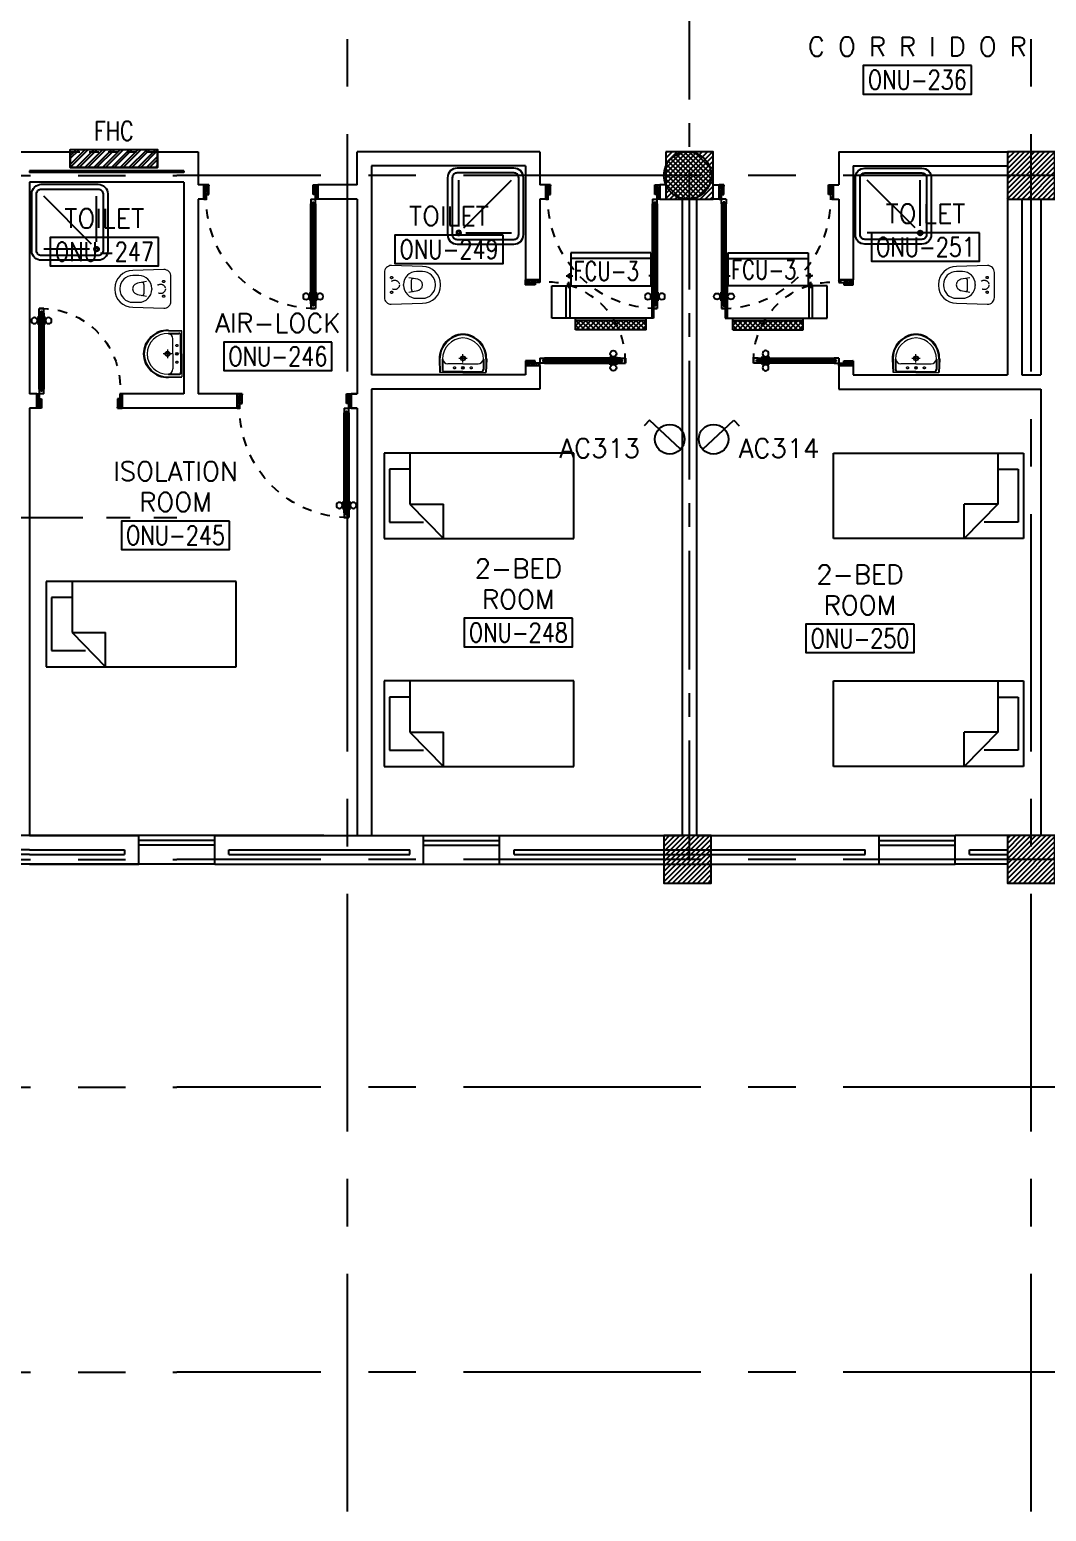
# Model space of a CAD drawing. Extents: x 88808.2 to 88899.2, y 39921.6 to 40001.1.
# Drawn here: x 88875.42 to 88886.13, y 39921.62 to 39937.22 of the extents above; entities that cross this region are included whole.
import ezdxf
from ezdxf.enums import TextEntityAlignment as Align

# ---------------------------------------------------------------- set-up
doc = ezdxf.new("R2010")
doc.units = 0
doc.header["$MEASUREMENT"] = 0
for name, pattern in [('CENTER', [2, 1.25, -0.25, 0.25, -0.25]), ('CENTERX2', [4, 2.5, -0.5, 0.5, -0.5]), ('DASHED', [0.75, 0.5, -0.25]), ('HIDDEN', [0.375, 0.25, -0.125]), ('HIDDEN2', [0.1875, 0.125, -0.0625])]:
    doc.linetypes.add(name, pattern=pattern)
doc.layers.get('0').update_dxf_attribs({"color": 11, "linetype": 'CONTINUOUS'})
for name, color, linetype in [('AXES', 11, 'CENTERX2'), ('AXES1', 11, 'CENTER'), ('COL', 11, 'CONTINUOUS'), ('DOOR', 11, 'CONTINUOUS'), ('E-SOCKETS', 4, 'CONTINUOUS'), ('FCU', 3, 'CONTINUOUS'), ('FHC', 11, 'CONTINUOUS'), ('FIX', 11, 'CONTINUOUS'), ('FUR', 11, 'CONTINUOUS'), ('HAT', 11, 'CONTINUOUS'), ('INSUL', 11, 'CONTINUOUS'), ('M-TEXT', 2, 'CONTINUOUS'), ('RM-BOX', 11, 'CONTINUOUS'), ('RM-NAME', 11, 'CONTINUOUS'), ('RM-NO', 11, 'CONTINUOUS'), ('WALL', 11, 'CONTINUOUS'), ('WIN', 11, 'CONTINUOUS')]:
    doc.layers.add(name, color=color, linetype=linetype)
doc.styles.add('ROMANS', font='ROMANS.shx', dxfattribs={"width": 0.6})

# ---------------------------------------------------------------- blocks, each defined once
blk = doc.blocks.new('*X107')
at = {"color": 0}
for p, q in [((84179, 10675), (84665, 11161)), ((84179, 10729), (84612, 11161)), ((84179, 10782), (84559, 11161)), ((84179, 10835), (84506, 11161)), ((84179, 10888), (84453, 11161)), ((84179, 10941), (84400, 11161)), ((84179, 10994), (84347, 11161)), ((84179, 11047), (84294, 11161)), ((84179, 11100), (84240, 11161)), ((84179, 11153), (84187, 11161)), ((84218, 10661), (84679, 11122)), ((84271, 10661), (84679, 11069)), ((84324, 10661), (84679, 11016)), ((84377, 10661), (84679, 10963)), ((84430, 10661), (84679, 10910)), ((84483, 10661), (84679, 10857)), ((84536, 10661), (84679, 10804)), ((84589, 10661), (84679, 10751)), ((84642, 10661), (84679, 10698))]:
    blk.add_line(p, q, dxfattribs=at)
blk = doc.blocks.new('COL50')
at = {"layer": 'COL'}
blk.add_lwpolyline([(-250, 250), (-250, -250), (250, -250), (250, 250)], close=True, dxfattribs=at)
blk = doc.blocks.new('DOOR90')
at = {"layer": 'DOOR', "linetype": 'ByBlock'}
for p, q in [((0, 0), (-150, 0)), ((-200, -25), (-1000, -25)), ((-200, -42), (-1000, -42)), ((-200, -58), (-1000, -58)), ((-1000, -75), (-200, -75))]:
    blk.add_line(p, q, dxfattribs=at)
at = {"layer": 'DOOR', "color": 0, "linetype": 'ByBlock'}
for p, q in [((-150, 0), (-150, -25)), ((-150, 0), (0, 0)), ((0, -50), (0, 0)), ((-1050, -25), (-1050, -75)), ((-1050, -75), (-1050, -25)), ((-1000, -25), (-1050, -25)), ((-1000, -75), (-1050, -75)), ((-1020, -42), (-1020, -58)), ((-1000, -42), (-1020, -42)), ((-1000, -58), (-1020, -58)), ((-1000, -25), (-1000, -42)), ((-1000, -58), (-1000, -75)), ((-968, -25), (-968, -18)), ((-878, -18), (-968, -18)), ((-968, -75), (-968, -82)), ((-878, -82), (-968, -82)), ((-955, -18), (-955, -9)), ((-955, -9), (-890, -9)), ((-955, -18), (-890, -18)), ((-955, -82), (-955, -91)), ((-955, -82), (-890, -82)), ((-955, -91), (-890, -91)), ((-890, -18), (-890, -9)), ((-890, -82), (-890, -91)), ((-878, -25), (-878, -18)), ((-878, -75), (-878, -82)), ((-200, -42), (-200, -25)), ((-200, -25), (-150, -25)), ((-180, -42), (-200, -42)), ((-200, -75), (-200, -58)), ((-200, -58), (-180, -58)), ((-150, -75), (-200, -75)), ((-180, -58), (-180, -42)), ((-150, -75), (-150, -25)), ((-150, -25), (-100, -25)), ((-100, -25), (-100, -50)), ((-100, -50), (0, -50)), ((-150, -900), (-150, -875)), ((-150, -875), (-100, -875)), ((0, -900), (-150, -900)), ((-150, -900), (0, -900)), ((-100, -850), (0, -850)), ((-100, -875), (-100, -850)), ((0, -850), (0, -900))]:
    blk.add_line(p, q, dxfattribs=at)
at = {"layer": 'DOOR', "color": 9, "linetype": 'ByBlock'}
for p, q in [((0, -50), (-114, 0)), ((0, -50), (-40, 0)), ((0, -50), (-100, -37)), ((0, -850), (-114, -900)), ((0, -850), (-100, -863)), ((0, -850), (-40, -900))]:
    blk.add_line(p, q, dxfattribs=at)
at = {"layer": 'DOOR', "color": 0, "linetype": 'ByBlock'}
for centre in [(-923, 24), (-923, -124)]:
    blk.add_circle(centre, 32.4, dxfattribs=at)
at = {"layer": 'DOOR', "color": 9, "linetype": 'ByBlock'}
for centre, radius, start, end in [((0, -50), 74.4, 137.7764, 180), ((0, -50), 54.4, 113.2074, 180), ((0, -50), 154, 161.1053, 166.2858), ((0, -50), 134, 158.1598, 169.28), ((0, -50), 114, 154.0838, 167.3774), ((0, -50), 94.4, 148.0182, 180), ((0, -50), 34.4, 90, 180), ((0, -50), 14.4, 90, 180), ((0, -850), 154, 193.7142, 198.8947), ((0, -850), 134, 190.72, 201.8402), ((0, -850), 94.4, 180, 211.9818), ((0, -850), 74.4, 180, 222.2236), ((0, -850), 54.4, 180, 246.7926), ((0, -850), 34.4, 180, 270), ((0, -850), 14.4, 180, 270)]:
    blk.add_arc(centre, radius, start, end, dxfattribs=at)
at = {"layer": 'DOOR', "linetype": 'HIDDEN', "ltscale": 0.5}
blk.add_arc((-222, -50), 828, 178.2701, 275.003, dxfattribs=at)
blk = doc.blocks.new('LAV1')
at = {"layer": 'FIX', "linetype": 'ByBlock', "ltscale": 0.3}
for p, q in [((-280, 210), (-275, 50)), ((-245, 210), (-245, 85)), ((245, 210), (245, 85)), ((280, 210), (275, 50)), ((0, 60), (-220, 60)), ((0, 60), (220, 60))]:
    blk.add_line(p, q, dxfattribs=at)
at = {"layer": 'FIX', "linetype": 'Continuous', "lineweight": 20}
for p, q in [((-275, 210), (-275, 50)), ((275, 210), (275, 50)), ((0, 50), (-275, 50)), ((0, 50), (-252, 50)), ((0, 155), (-181, 155)), ((0, 155), (181, 155)), ((0, 50), (275, 50)), ((0, 50), (252, 50))]:
    blk.add_line(p, q, dxfattribs=at)
at = {"layer": 'FIX', "linetype": 'DASHED', "lineweight": 20, "ltscale": 0.05}
for p, q in [((50, 220), (-50, 220)), ((0, 170), (0, 270)), ((0, 170), (0, 270))]:
    blk.add_line(p, q, dxfattribs=at)
at = {"layer": 'FIX', "lineweight": 20}
for p, q in [((16, 107), (-15, 107)), ((0, 92), (0, 123))]:
    blk.add_line(p, q, dxfattribs=at)
for centre, radius in [((0, 220), 29.5), ((0, 220), 22.5), ((0, 107), 15.5)]:
    blk.add_circle(centre, radius, dxfattribs=at)
at = {"layer": 'FIX', "linetype": 'HIDDEN', "lineweight": 20, "ltscale": 0.05}
for centre in [(-100, 107), (100, 107)]:
    blk.add_circle(centre, 12.4, dxfattribs=at)
at = {"layer": 'FIX', "linetype": 'ByBlock', "ltscale": 0.3}
for centre, radius, start, end in [((7, 220), 287, 91.3776, 182.0064), ((-7, 220), 287, 357.9936, 88.6224), ((-220, 85), 24.9, 179.7021, 269.9486), ((220, 85), 24.9, 270.0514, 0.2979)]:
    blk.add_arc(centre, radius, start, end, dxfattribs=at)
at = {"layer": 'FIX', "linetype": 'Continuous', "lineweight": 20}
for centre, radius, start, end in [((8, 217), 283, 91.6988, 181.351), ((8, 212), 253, 91.7328, 180.4884), ((-8, 217), 283, 358.649, 88.3012), ((-8, 212), 253, 359.5116, 88.2672), ((-179, 222), 66.9, 190.2006, 268.0786), ((179, 222), 66.9, 271.9214, 349.7994)]:
    blk.add_arc(centre, radius, start, end, dxfattribs=at)
blk = doc.blocks.new('WC1')
at = {"layer": 'FIX', "lineweight": 20}
for p, q in [((-210, 204), (-538, 194)), ((-727, 5), (-727, -5)), ((-674, 5), (-674, -5)), ((-534, 24), (-540, 0)), ((-540, 0), (-534, -24)), ((-475, 141), (-538, 141)), ((-395, 76), (-490, 60)), ((-339, 5), (-339, -5)), ((-538, -141), (-475, -141)), ((-490, -60), (-395, -76)), ((-538, -194), (-210, -204))]:
    blk.add_line(p, q, dxfattribs=at)
at = {"layer": 'FIX', "linetype": 'Continuous', "lineweight": 20}
blk.add_line((-420, -47), (-420, 45), dxfattribs=at)
at = {"layer": 'FIX', "lineweight": 20}
blk.add_lwpolyline([(-213, -204), (-210, -204, 0.414214), (-137, -131), (-137, 0), (-137, 131, 0.414214), (-210, 204)], format="xyb", dxfattribs=at)
at = {"layer": 'FIX', "linetype": 'HIDDEN2', "lineweight": 20, "ltscale": 0.3}
blk.add_circle((-245, 0), 49.8, dxfattribs=at)
at = {"layer": 'FIX', "linetype": 'HIDDEN', "lineweight": 20, "ltscale": 0.05}
for centre in [(-213, 78), (-213, -77)]:
    blk.add_circle(centre, 11.6, dxfattribs=at)
at = {"layer": 'FIX', "lineweight": 20}
for centre, radius, start, end in [((-538, 5), 189, 90, 180), ((-538, 5), 136, 90, 180), ((-473, -7), 68.2, 128.9242, 152.8468), ((-464, -18), 82, 108.496, 128.9242), ((-475, 5), 136, 360, 90), ((-538, -5), 189, 180, 270), ((-538, -5), 136, 180, 270), ((-473, 7), 68.2, 207.1532, 231.0758), ((-464, 18), 82, 231.0758, 251.504), ((-475, -5), 136, 270, 0)]:
    blk.add_arc(centre, radius, start, end, dxfattribs=at)
at = {"layer": 'FIX', "linetype": 'Continuous', "lineweight": 20}
for centre, start, end in [((-443, 46), 357.6662, 91.6121), ((-442, -46), 268.3879, 2.3338)]:
    blk.add_arc(centre, 22.3, start, end, dxfattribs=at)
blk = doc.blocks.new('SHR1')
at = {"layer": 'FIX'}
for p, q in [((-196, 196), (-700, 700)), ((-143, 218), (-143, 700)), ((-218, 143), (-700, 143))]:
    blk.add_line(p, q, dxfattribs=at)
for points in [[(-825, 125), (-825, 725, -0.414214), (-725, 825), (-125, 825, -0.414214), (-25, 725), (-25, 125, -0.414214), (-125, 25), (-725, 25, -0.414214)], [(-775, 125), (-775, 725, -0.414214), (-725, 775), (-125, 775, -0.414214), (-75, 725), (-75, 125, -0.414214), (-125, 75), (-725, 75, -0.414214)]]:
    blk.add_lwpolyline(points, format="xyb", close=True, dxfattribs=at)
for radius in [25, 15]:
    blk.add_circle((-143, 143), radius, dxfattribs=at)
blk = doc.blocks.new('DOOR100')
at = {"layer": 'DOOR', "color": 0, "linetype": 'ByBlock'}
for p, q in [((-76, 1251), (-76, 1301)), ((-76, 1301), (-26, 1301)), ((-26, 1301), (-76, 1301)), ((-59, 1251), (-76, 1251)), ((-59, 1251), (-59, 1271)), ((-43, 1271), (-59, 1271)), ((-43, 1251), (-43, 1271)), ((-26, 1251), (-43, 1251)), ((-26, 1251), (-26, 1301)), ((-92, 1206), (-92, 1141)), ((-83, 1206), (-92, 1206)), ((-83, 1141), (-92, 1141)), ((-83, 1129), (-83, 1219)), ((-76, 1219), (-83, 1219)), ((-83, 1206), (-83, 1141)), ((-76, 1129), (-83, 1129)), ((-26, 1219), (-19, 1219)), ((-26, 1129), (-19, 1129)), ((-19, 1129), (-19, 1219)), ((-19, 1206), (-19, 1141)), ((-19, 1206), (-10, 1206)), ((-19, 1141), (-10, 1141)), ((-10, 1206), (-10, 1141)), ((-76, 200), (-59, 200)), ((-76, 150), (-76, 200)), ((-59, 200), (-59, 180)), ((-59, 180), (-43, 180)), ((-43, 200), (-26, 200)), ((-43, 180), (-43, 200)), ((-26, 200), (-26, 150)), ((-1201, 0), (-1201, 150)), ((-1201, 150), (-1176, 150)), ((-1201, 150), (-1201, 0)), ((-1151, 0), (-1201, 0)), ((-1176, 150), (-1176, 100)), ((-1176, 100), (-1151, 100)), ((-1151, 100), (-1151, 0)), ((-76, 150), (-26, 150)), ((-51, 100), (-51, 0)), ((-26, 100), (-51, 100)), ((-51, 0), (-1, 0)), ((-1, 150), (-26, 150)), ((-26, 150), (-26, 100)), ((-1, 150), (-1, 0))]:
    blk.add_line(p, q, dxfattribs=at)
at = {"layer": 'DOOR', "linetype": 'ByBlock'}
for p, q in [((-76, 1251), (-76, 200)), ((-59, 200), (-59, 1251)), ((-43, 200), (-43, 1251)), ((-26, 200), (-26, 1251))]:
    blk.add_line(p, q, dxfattribs=at)
at = {"layer": 'DOOR', "color": 9, "linetype": 'ByBlock'}
for p, q in [((-1151, 0), (-1201, 114)), ((-1151, 0), (-1201, 40)), ((-1151, 0), (-1164, 100)), ((-51, 0), (-1, 114)), ((-51, 0), (-38, 100)), ((-51, 0), (-1, 40))]:
    blk.add_line(p, q, dxfattribs=at)
at = {"layer": 'DOOR', "color": 0, "linetype": 'ByBlock'}
for centre in [(-125, 1174), (22, 1174)]:
    blk.add_circle(centre, 32.4, dxfattribs=at)
at = {"layer": 'DOOR', "linetype": 'HIDDEN', "ltscale": 0.5}
blk.add_arc((-27, 152), 1149, 89.961, 180.0931, dxfattribs=at)
at = {"layer": 'DOOR', "color": 9, "linetype": 'ByBlock'}
for centre, radius, start, end in [((-1151, 0), 154, 103.7142, 108.8947), ((-1151, 0), 134, 100.72, 111.8402), ((-1151, 0), 94.4, 90, 121.9818), ((-1151, 0), 74.4, 90, 132.2236), ((-1151, 0), 54.4, 90, 156.7926), ((-1151, 0), 34.4, 90, 180), ((-1151, 0), 14.4, 90, 180), ((-51, 0), 94.4, 58.0182, 90), ((-51, 0), 74.4, 47.7764, 90), ((-51, 0), 54.4, 23.2074, 90), ((-51, 0), 34.4, 0, 90), ((-51, 0), 14.4, 0, 90), ((-51, 0), 134, 68.1598, 79.28), ((-51, 0), 114, 64.0838, 77.3774), ((-51, 0), 154, 71.1053, 76.2858)]:
    blk.add_arc(centre, radius, start, end, dxfattribs=at)
blk = doc.blocks.new('*X51')
at = {"color": 0}
for p, q in [((73379, 125458), (73871, 125950)), ((73379, 125511), (73818, 125950)), ((73379, 125564), (73765, 125950)), ((73379, 125617), (73712, 125950)), ((73379, 125670), (73659, 125950)), ((73379, 125723), (73606, 125950)), ((73379, 125776), (73553, 125950)), ((73379, 125829), (73500, 125950)), ((73379, 125882), (73447, 125950)), ((73379, 125935), (73394, 125950)), ((73424, 125450), (73879, 125905)), ((73477, 125450), (73879, 125852)), ((73530, 125450), (73879, 125799)), ((73583, 125450), (73879, 125746)), ((73636, 125450), (73879, 125692)), ((73690, 125450), (73879, 125639)), ((73743, 125450), (73879, 125586)), ((73796, 125450), (73879, 125533)), ((73849, 125450), (73879, 125480))]:
    blk.add_line(p, q, dxfattribs=at)
blk = doc.blocks.new('RM1')
at = {"layer": 'RM-BOX'}
blk.add_lwpolyline([(570, -200), (-570, -200), (-570, -500), (570, -500)], close=True, dxfattribs=at)
at = {"layer": 'RM-NAME', "style": 'ROMANS'}
for tag, p in [('ROOMNAME1', (0, 324)), ('ROOMNAME2', (0, 0))]:
    blk.add_attdef(tag, text='', height=200, dxfattribs=at).set_placement(p, align=Align.MIDDLE)
at = {"layer": 'RM-NO', "style": 'ROMANS', "width": 0.8}
blk.add_attdef('ROOMNO', text='', height=200, dxfattribs=at).set_placement((0, -350), align=Align.MIDDLE)
blk = doc.blocks.new('AH20A')
at = {"layer": 'FUR'}
for p, q in [((0, 0.5), (0, -0.5)), ((1, 0.5), (0, 0.5)), ((0.1358, 0.5), (0.1358, -0.0987)), ((1, -0.5), (1, 0.5)), ((0.1358, 0.3112), (0.0277, 0.3112)), ((0.0277, 0.3112), (0.0277, -0.3087)), ((0.1358, -0.0987), (0.3125, -0.5)), ((0.1358, -0.0987), (0.3125, -0.0987)), ((0.3125, -0.5), (0.3125, -0.0987)), ((0.0277, -0.3087), (0.2076, -0.3087)), ((0, -0.5), (1, -0.5))]:
    blk.add_line(p, q, dxfattribs=at)
blk = doc.blocks.new('*X26')
at = {"color": 0}
for p, q in [((203886, 125450), (204386, 125950)), ((203889, 125506), (204333, 125950)), ((203889, 125559), (204279, 125950)), ((203889, 125612), (204226, 125950)), ((203889, 125665), (204173, 125950)), ((203889, 125718), (204120, 125950)), ((203889, 125771), (204067, 125950)), ((203889, 125824), (204014, 125950)), ((203889, 125877), (203961, 125950)), ((203889, 125930), (203908, 125950)), ((203939, 125450), (204389, 125900)), ((203992, 125450), (204389, 125847)), ((204045, 125450), (204389, 125794)), ((204098, 125450), (204389, 125741)), ((204151, 125450), (204389, 125688)), ((204204, 125450), (204389, 125635)), ((204257, 125450), (204389, 125582)), ((204310, 125450), (204389, 125528)), ((204363, 125450), (204389, 125475))]:
    blk.add_line(p, q, dxfattribs=at)
blk = doc.blocks.new('*X27')
at = {"color": 0}
for p, q in [((203889, 118293), (204345, 118750)), ((203889, 118346), (204292, 118750)), ((203889, 118399), (204239, 118750)), ((203889, 118452), (204186, 118750)), ((203889, 118505), (204133, 118750)), ((203889, 118558), (204080, 118750)), ((203889, 118611), (204027, 118750)), ((203889, 118665), (203974, 118750)), ((203889, 118718), (203921, 118750)), ((203898, 118250), (204389, 118740)), ((203951, 118250), (204389, 118687)), ((204004, 118250), (204389, 118634)), ((204057, 118250), (204389, 118581)), ((204110, 118250), (204389, 118528)), ((204163, 118250), (204389, 118475)), ((204216, 118250), (204389, 118422)), ((204269, 118250), (204389, 118369)), ((204322, 118250), (204389, 118316)), ((204375, 118250), (204389, 118263))]:
    blk.add_line(p, q, dxfattribs=at)
blk = doc.blocks.new('*X195')
at = {"color": 0}
for p, q in [((16890, -2467), (16943, -2414)), ((16890, -2520), (16990, -2420)), ((16990, -2565), (16890, -2465)), ((16890, -2573), (16990, -2473)), ((16990, -2512), (16892, -2414)), ((16990, -2459), (16945, -2414)), ((16990, -2619), (16890, -2519)), ((16890, -2626), (16990, -2526)), ((16990, -2672), (16890, -2572)), ((16890, -2679), (16990, -2579)), ((16990, -2725), (16890, -2625)), ((16890, -2732), (16990, -2632)), ((16990, -2778), (16890, -2678)), ((16890, -2785), (16990, -2685)), ((16990, -2831), (16890, -2731)), ((16890, -2838), (16990, -2738)), ((16990, -2884), (16890, -2784)), ((16890, -2891), (16990, -2791)), ((16990, -2937), (16890, -2837)), ((16890, -2944), (16990, -2844)), ((16990, -2990), (16890, -2890)), ((16890, -2997), (16990, -2897)), ((16990, -3043), (16890, -2943)), ((16890, -3050), (16990, -2950)), ((16990, -3096), (16890, -2996)), ((16890, -3103), (16990, -3003)), ((16990, -3149), (16890, -3049)), ((16944, -3155), (16890, -3102)), ((16892, -3155), (16990, -3056)), ((16945, -3155), (16990, -3109))]:
    blk.add_line(p, q, dxfattribs=at)
blk = doc.blocks.new('*X196')
at = {"color": 0}
for p, q in [((16890, -2467), (16943, -2414)), ((16890, -2520), (16990, -2420)), ((16990, -2565), (16890, -2465)), ((16890, -2573), (16990, -2473)), ((16990, -2512), (16892, -2414)), ((16990, -2459), (16945, -2414)), ((16990, -2619), (16890, -2519)), ((16890, -2626), (16990, -2526)), ((16990, -2672), (16890, -2572)), ((16890, -2679), (16990, -2579)), ((16990, -2725), (16890, -2625)), ((16890, -2732), (16990, -2632)), ((16990, -2778), (16890, -2678)), ((16890, -2785), (16990, -2685)), ((16990, -2831), (16890, -2731)), ((16890, -2838), (16990, -2738)), ((16990, -2884), (16890, -2784)), ((16890, -2891), (16990, -2791)), ((16990, -2937), (16890, -2837)), ((16890, -2944), (16990, -2844)), ((16990, -2990), (16890, -2890)), ((16890, -2997), (16990, -2897)), ((16990, -3043), (16890, -2943)), ((16890, -3050), (16990, -2950)), ((16990, -3096), (16890, -2996)), ((16890, -3103), (16990, -3003)), ((16990, -3149), (16890, -3049)), ((16944, -3155), (16890, -3102)), ((16892, -3155), (16990, -3056)), ((16945, -3155), (16990, -3109))]:
    blk.add_line(p, q, dxfattribs=at)

msp = doc.modelspace()

# ---------------------------------------------------------------- hatches: boundary and pattern name
at = {"layer": 'FHC', "linetype": 'ByBlock', "ltscale": 0.3}
h = msp.add_hatch(dxfattribs=at)
h.set_pattern_fill('ANSI32', color=11, scale=0.175, style=0)
h.set_pattern_definition([(45, (88643.651576, 39904.71356), (-0.046403883, 0.046403883), []), (45, (88643.68251, 39904.71356), (-0.046403883, 0.046403883), [])])
h.paths.add_polyline_path([(88876.7678, 39935.7646), (88876.7678, 39935.9546), (88875.8478, 39935.9546), (88875.8478, 39935.7646)])
h.paths.add_polyline_path([(88875.6351, 39935.3434), (88875.6351, 39935.7643), (88875.8976, 39935.7643), (88875.8976, 39935.3434)], flags=9)
at = {"layer": 'HAT'}
h = msp.add_hatch(dxfattribs=at)
h.set_pattern_fill('ANSI31', color=256, scale=0.3, style=0)
h.set_pattern_definition([(135, (88943.59166, 39892.04512), (0.026516504, 0.026516504), [])])
h.paths.add_polyline_path([(88882.6014, 39935.6796), (88882.3514, 39935.6796), (88882.3514, 39935.9296, -0.4142136)])
h.paths.add_polyline_path([(88882.3514, 39935.9296), (88882.3514, 39935.6796), (88882.1014, 39935.6796, -0.4142136)])
h.paths.add_polyline_path([(88882.1014, 39935.6796), (88882.3514, 39935.6796), (88882.3514, 39935.4296, -0.4142136)])
h.paths.add_polyline_path([(88882.3514, 39935.6796), (88882.6014, 39935.6796, -0.4142136), (88882.3514, 39935.4296)])

# ---------------------------------------------------------------- linework, layer by layer
at = {"layer": 'AXES'}
for p, q in [((88878.7703, 39921.6153), (88878.7703, 40000.4279)), ((88885.9703, 39921.6153), (88885.9703, 40000.4279)), ((88808.9303, 39935.6796), (88876.9703, 39935.6796)), ((88898.4894, 39935.6796), (88876.9703, 39935.6796)), ((88808.9303, 39928.4796), (88876.9703, 39928.4796)), ((88898.4894, 39928.4796), (88876.9703, 39928.4796)), ((88808.9303, 39926.0796), (88876.9703, 39926.0796)), ((88898.4894, 39926.0796), (88876.9703, 39926.0796)), ((88808.9303, 39923.0796), (88876.9703, 39923.0796)), ((88898.4894, 39923.0796), (88876.9703, 39923.0796))]:
    msp.add_line(p, q, dxfattribs=at)
at = {"layer": 'AXES1'}
for p, q in [((88882.3703, 39928.4796), (88882.3703, 39987.2996)), ((88818.7303, 39932.0796), (88876.9703, 39932.0796))]:
    msp.add_line(p, q, dxfattribs=at)
at = {"layer": 'COL'}
msp.add_lwpolyline([(88885.7203, 39928.7296), (88885.7203, 39928.2296), (88886.2203, 39928.2296), (88886.2203, 39928.7296)], close=True, dxfattribs=at)
at = {"layer": 'E-SOCKETS'}
for p, q in [((88881.9488, 39933.1018), (88881.8944, 39933.0432)), ((88882.2767, 39932.7966), (88881.9488, 39933.1018)), ((88882.5105, 39932.7966), (88882.8383, 39933.1018)), ((88882.8383, 39933.1018), (88882.8928, 39933.0432))]:
    msp.add_line(p, q, dxfattribs=at)
for centre in [(88882.1623, 39932.903), (88882.6248, 39932.903)]:
    msp.add_circle(centre, 0.1562, dxfattribs=at)
at = {"layer": 'FCU', "color": 6}
for p, q in [((88881.9648, 39934.8652), (88881.1203, 39934.8652)), ((88881.1203, 39934.8652), (88881.1203, 39934.5191)), ((88881.9648, 39934.8652), (88881.9648, 39934.5191)), ((88882.7758, 39934.8652), (88883.6202, 39934.8652)), ((88882.7758, 39934.8652), (88882.7758, 39934.5191)), ((88883.6202, 39934.8652), (88883.6202, 39934.5191)), ((88881.0735, 39934.5191), (88881.9934, 39934.5191)), ((88881.0735, 39934.1762), (88881.0735, 39934.5191)), ((88881.9934, 39934.5191), (88881.9934, 39934.1762)), ((88883.6671, 39934.5191), (88882.7472, 39934.5191)), ((88882.7472, 39934.5191), (88882.7472, 39934.1762)), ((88883.6671, 39934.1762), (88883.6671, 39934.5191)), ((88881.9934, 39934.1762), (88881.0735, 39934.1762)), ((88882.7472, 39934.1762), (88883.6671, 39934.1762))]:
    msp.add_line(p, q, dxfattribs=at)
at = {"layer": 'FCU', "color": 3}
for p, q in [((88881.9648, 39934.8049), (88881.1203, 39934.8049)), ((88881.9798, 39934.7236), (88881.9648, 39934.7236)), ((88881.9798, 39934.7236), (88881.9798, 39934.6686)), ((88882.7608, 39934.7236), (88882.7758, 39934.7236)), ((88882.7608, 39934.7236), (88882.7608, 39934.6686)), ((88882.7758, 39934.8049), (88883.6202, 39934.8049)), ((88881.0704, 39934.6231), (88881.1431, 39934.6231)), ((88881.0849, 39934.5441), (88881.1049, 39934.5441)), ((88881.0849, 39934.5441), (88881.0849, 39934.5191)), ((88881.0903, 39934.6331), (88881.1203, 39934.6331)), ((88881.0903, 39934.6331), (88881.0903, 39934.6131)), ((88881.0903, 39934.6131), (88881.1203, 39934.6131)), ((88881.0949, 39934.5602), (88881.0949, 39934.4919)), ((88881.1049, 39934.5441), (88881.1049, 39934.5191)), ((88881.1053, 39934.6529), (88881.1053, 39934.5962)), ((88882.0147, 39934.6231), (88881.942, 39934.6231)), ((88881.9798, 39934.6686), (88881.9648, 39934.6686)), ((88881.9948, 39934.6331), (88881.9648, 39934.6331)), ((88881.9948, 39934.6131), (88881.9648, 39934.6131)), ((88881.9798, 39934.6438), (88881.9798, 39934.5962)), ((88881.9948, 39934.6331), (88881.9948, 39934.6131)), ((88882.7258, 39934.6231), (88882.7985, 39934.6231)), ((88882.7458, 39934.6331), (88882.7458, 39934.6131)), ((88882.7458, 39934.6331), (88882.7758, 39934.6331)), ((88882.7458, 39934.6131), (88882.7758, 39934.6131)), ((88882.7608, 39934.6686), (88882.7758, 39934.6686)), ((88882.7608, 39934.6438), (88882.7608, 39934.5962)), ((88883.6702, 39934.6231), (88883.5975, 39934.6231)), ((88883.6502, 39934.6331), (88883.6202, 39934.6331)), ((88883.6502, 39934.6131), (88883.6202, 39934.6131)), ((88883.6352, 39934.6529), (88883.6352, 39934.5962)), ((88883.6556, 39934.5441), (88883.6356, 39934.5441)), ((88883.6356, 39934.5441), (88883.6356, 39934.5191)), ((88883.6456, 39934.5602), (88883.6456, 39934.4919)), ((88883.6502, 39934.6331), (88883.6502, 39934.6131)), ((88883.6556, 39934.5441), (88883.6556, 39934.5191)), ((88880.9211, 39934.1762), (88880.9211, 39934.5191)), ((88880.9211, 39934.5191), (88881.0735, 39934.5191)), ((88881.1121, 39934.5191), (88881.1121, 39934.1762)), ((88881.973, 39934.5191), (88881.973, 39934.1762)), ((88882.7676, 39934.5191), (88882.7676, 39934.1762)), ((88883.6284, 39934.5191), (88883.6284, 39934.1762)), ((88883.8195, 39934.5191), (88883.6671, 39934.5191)), ((88883.8195, 39934.1762), (88883.8195, 39934.5191)), ((88881.0735, 39934.1762), (88880.9211, 39934.1762)), ((88881.1719, 39934.054), (88881.1719, 39934.1762)), ((88881.9132, 39934.154), (88881.1719, 39934.154)), ((88881.9132, 39934.054), (88881.9132, 39934.1762)), ((88882.8273, 39934.054), (88882.8273, 39934.1762)), ((88882.8273, 39934.154), (88883.5687, 39934.154)), ((88883.5687, 39934.054), (88883.5687, 39934.1762)), ((88883.6671, 39934.1762), (88883.8195, 39934.1762)), ((88881.9132, 39934.054), (88881.1719, 39934.054)), ((88882.8273, 39934.054), (88883.5687, 39934.054))]:
    msp.add_line(p, q, dxfattribs=at)
at = {"layer": 'FHC', "color": 250, "linetype": 'HIDDEN', "ltscale": 0.25}
msp.add_line((88875.8478, 39935.9296), (88876.7678, 39935.9296), dxfattribs=at)
at = {"layer": 'FHC', "linetype": 'ByBlock', "ltscale": 0.3}
msp.add_lwpolyline([(88875.8478, 39935.9546), (88876.7678, 39935.9546), (88876.7678, 39935.7646), (88875.8478, 39935.7646)], close=True, dxfattribs=at)
at = {"layer": 'FIX'}
for p, q in [((88884.7475, 39935.1273), (88884.2433, 39935.6316)), ((88884.8006, 39935.1492), (88884.8006, 39935.6316)), ((88884.7256, 39935.0742), (88884.2433, 39935.0742))]:
    msp.add_line(p, q, dxfattribs=at)
at = {"layer": 'FIX', "lineweight": 20}
for p, q in [((88885.5103, 39934.7314), (88885.1823, 39934.7214)), ((88884.9933, 39934.5324), (88884.9933, 39934.5227)), ((88885.0463, 39934.5324), (88885.0463, 39934.5227)), ((88885.1866, 39934.5518), (88885.1807, 39934.5276)), ((88885.1807, 39934.5276), (88885.1866, 39934.5033)), ((88885.2453, 39934.6684), (88885.1823, 39934.6684)), ((88885.3254, 39934.6032), (88885.2299, 39934.5877)), ((88885.3813, 39934.5324), (88885.3813, 39934.5227)), ((88885.1823, 39934.3867), (88885.2453, 39934.3867)), ((88885.2299, 39934.4674), (88885.3254, 39934.4519)), ((88885.1823, 39934.3337), (88885.5103, 39934.3237))]:
    msp.add_line(p, q, dxfattribs=at)
at = {"layer": 'FIX', "linetype": 'Continuous', "lineweight": 20}
msp.add_line((88885.3001, 39934.4802), (88885.2998, 39934.5722), dxfattribs=at)
at = {"layer": 'FIX'}
for points in [[(88884.1183, 39935.0566), (88884.1183, 39935.6566, -0.4142136), (88884.2183, 39935.7566), (88884.8183, 39935.7566, -0.4142136), (88884.9183, 39935.6566), (88884.9183, 39935.0566, -0.4142136), (88884.8183, 39934.9566), (88884.2183, 39934.9566, -0.4142136)], [(88884.1683, 39935.0566), (88884.1683, 39935.6566, -0.4142136), (88884.2183, 39935.7066), (88884.8183, 39935.7066, -0.4142136), (88884.8683, 39935.6566), (88884.8683, 39935.0566, -0.4142136), (88884.8183, 39935.0066), (88884.2183, 39935.0066, -0.4142136)]]:
    msp.add_lwpolyline(points, format="xyb", close=True, dxfattribs=at)
at = {"layer": 'FIX', "lineweight": 20}
msp.add_lwpolyline([(88885.5071, 39934.3237), (88885.5103, 39934.3237, 0.4142136), (88885.5833, 39934.3967), (88885.5833, 39934.5276), (88885.5833, 39934.6584, 0.4142136), (88885.5103, 39934.7314)], format="xyb", dxfattribs=at)
at = {"layer": 'FIX'}
for radius in [0.025, 0.015]:
    msp.add_circle((88884.8006, 39935.0742), radius, dxfattribs=at)
at = {"layer": 'FIX', "color": 22, "linetype": 'HIDDEN2', "lineweight": 20, "ltscale": 0.3}
msp.add_circle((88885.4753, 39934.5276), 0.0498, dxfattribs=at)
at = {"layer": 'FIX', "color": 97, "linetype": 'HIDDEN', "lineweight": 20, "ltscale": 0.05}
for centre in [(88885.5071, 39934.6051), (88885.5071, 39934.4501)]:
    msp.add_circle(centre, 0.0116, dxfattribs=at)
at = {"layer": 'FIX', "lineweight": 20}
for centre, radius, start, end in [((88885.1823, 39934.5324), 0.189, 90, 180), ((88885.1823, 39934.5227), 0.189, 180, 270), ((88885.1823, 39934.5324), 0.136, 90, 180), ((88885.1823, 39934.5227), 0.136, 180, 270), ((88885.2472, 39934.5207), 0.0682, 128.92417, 152.84682), ((88885.2559, 39934.51), 0.082, 108.49595, 128.92417), ((88885.2453, 39934.5324), 0.136, 360, 90), ((88885.2453, 39934.5227), 0.136, 270, 0), ((88885.2472, 39934.5344), 0.0682, 207.15318, 231.07583), ((88885.2559, 39934.5452), 0.082, 231.07583, 251.50405)]:
    msp.add_arc(centre, radius, start, end, dxfattribs=at)
at = {"layer": 'FIX', "linetype": 'Continuous', "lineweight": 20}
for centre, start, end in [((88885.2776, 39934.5731), 357.66621, 91.61215), ((88885.2779, 39934.482), 268.38785, 2.33379)]:
    msp.add_arc(centre, 0.0223, start, end, dxfattribs=at)
at = {"layer": 'INSUL'}
for p, q in [((88875.4203, 39928.5796), (88874.5203, 39928.5796)), ((88875.4203, 39928.5296), (88874.5203, 39928.5296)), ((88875.4203, 39928.5796), (88876.4203, 39928.5796)), ((88875.4203, 39928.5296), (88876.4203, 39928.5296)), ((88876.4236, 39928.5296), (88876.4236, 39928.5796)), ((88876.4236, 39928.5296), (88876.4236, 39928.5796)), ((88877.5203, 39928.5296), (88877.5203, 39928.5796)), ((88877.5203, 39928.5796), (88878.5203, 39928.5796)), ((88877.5203, 39928.5296), (88878.5203, 39928.5296)), ((88878.5203, 39928.5796), (88879.4236, 39928.5796)), ((88878.5203, 39928.5296), (88879.4236, 39928.5296)), ((88879.0236, 39928.5296), (88879.4236, 39928.5296)), ((88879.4236, 39928.5296), (88879.4236, 39928.5796)), ((88880.5236, 39928.5296), (88880.5236, 39928.5796)), ((88880.5236, 39928.5796), (88884.2203, 39928.5796)), ((88880.5236, 39928.5296), (88884.2203, 39928.5296)), ((88884.2203, 39928.5296), (88884.2203, 39928.5796)), ((88885.3203, 39928.5296), (88885.3203, 39928.5796)), ((88885.3203, 39928.5796), (88885.7203, 39928.5796)), ((88885.3203, 39928.5296), (88885.7203, 39928.5296))]:
    msp.add_line(p, q, dxfattribs=at)
at = {"layer": 'WALL'}
for p, q in [((88873.1453, 39935.9296), (88875.8478, 39935.9296)), ((88875.8478, 39935.9296), (88875.8478, 39935.7646)), ((88876.7678, 39935.9296), (88877.1953, 39935.9296)), ((88876.7678, 39935.7646), (88876.7678, 39935.9296)), ((88877.1953, 39935.9296), (88877.1953, 39935.5796)), ((88877.1953, 39935.9296), (88877.1953, 39935.5796)), ((88878.8703, 39935.5796), (88878.8703, 39935.9296)), ((88880.7953, 39935.9296), (88878.8703, 39935.9296)), ((88880.7953, 39935.9296), (88880.7953, 39935.5796)), ((88883.9453, 39935.9296), (88883.9453, 39935.5796)), ((88883.9453, 39935.9296), (88885.7203, 39935.9296)), ((88879.0203, 39935.7796), (88879.0203, 39933.5796)), ((88880.6453, 39935.7796), (88880.6453, 39934.5796)), ((88884.0953, 39935.7796), (88884.0953, 39934.5796)), ((88877.0453, 39935.7296), (88875.4203, 39935.7296)), ((88875.4203, 39935.7296), (88875.4203, 39935.7096)), ((88877.0453, 39935.7096), (88875.4203, 39935.7096)), ((88875.8478, 39935.7646), (88876.7678, 39935.7646)), ((88877.0453, 39935.7296), (88877.0453, 39935.7096)), ((88875.4203, 39935.6096), (88875.4203, 39933.3796)), ((88877.0453, 39935.6096), (88875.4203, 39935.6096)), ((88877.0453, 39935.6096), (88877.0453, 39933.3796)), ((88877.2578, 39935.5796), (88877.1953, 39935.5796)), ((88877.2578, 39935.5796), (88877.1953, 39935.5796)), ((88877.2578, 39935.5796), (88877.2578, 39935.4296)), ((88877.2578, 39935.5796), (88877.2578, 39935.4296)), ((88878.4578, 39935.5796), (88878.4578, 39935.4296)), ((88878.4578, 39935.5796), (88878.4578, 39935.4296)), ((88878.8703, 39935.5796), (88878.4578, 39935.5796)), ((88880.8578, 39935.5796), (88880.7953, 39935.5796)), ((88880.8578, 39935.5796), (88880.8578, 39935.4296)), ((88882.0578, 39935.5796), (88882.0578, 39935.4296)), ((88882.6828, 39935.5796), (88882.6828, 39935.4296)), ((88883.8828, 39935.5796), (88883.8828, 39935.4296)), ((88883.8828, 39935.5796), (88883.9453, 39935.5796)), ((88877.2578, 39935.4296), (88877.1953, 39935.4296)), ((88877.2578, 39935.4296), (88877.1953, 39935.4296)), ((88877.1953, 39935.4296), (88877.1953, 39933.3796)), ((88878.8703, 39935.4296), (88878.4578, 39935.4296)), ((88878.8703, 39935.4296), (88878.8703, 39933.3796)), ((88880.8578, 39935.4296), (88880.7953, 39935.4296)), ((88880.7953, 39935.4296), (88880.7953, 39934.5796)), ((88882.2953, 39935.4296), (88882.2953, 39928.7296)), ((88882.4453, 39935.4296), (88882.4453, 39928.7296)), ((88883.8828, 39935.4296), (88883.9453, 39935.4296)), ((88883.9453, 39935.4296), (88883.9453, 39934.5796)), ((88885.7203, 39935.4296), (88885.7203, 39933.5796)), ((88885.8703, 39935.4296), (88885.8703, 39933.5796)), ((88886.0703, 39935.4296), (88886.0703, 39933.5796)), ((88875.4203, 39935.2595), (88875.4203, 39933.3796)), ((88880.6453, 39933.6796), (88880.6453, 39933.5796)), ((88880.7953, 39933.6796), (88880.7953, 39933.4296)), ((88883.9453, 39933.6796), (88883.9453, 39933.4296)), ((88884.0953, 39933.6796), (88884.0953, 39933.5796)), ((88885.8703, 39933.5796), (88886.0703, 39933.5796)), ((88875.4953, 39933.3796), (88875.4953, 39933.2296)), ((88876.3953, 39933.3796), (88876.3953, 39933.2296)), ((88876.3953, 39933.2296), (88876.3953, 39933.3756)), ((88878.8078, 39933.3796), (88878.8703, 39933.3796)), ((88879.0203, 39933.4296), (88879.0203, 39928.7296)), ((88886.0703, 39933.4296), (88886.0703, 39928.7296)), ((88875.4203, 39933.2296), (88875.4203, 39928.7296)), ((88878.8078, 39933.2296), (88878.8703, 39933.2296)), ((88878.8703, 39933.2296), (88878.8703, 39928.7296)), ((88875.4203, 39928.7296), (88874.3703, 39928.7296)), ((88875.4203, 39928.7296), (88876.5703, 39928.7296)), ((88875.4203, 39928.7296), (88876.5703, 39928.7296)), ((88876.5736, 39928.7296), (88875.4236, 39928.7296)), ((88876.5706, 39928.4296), (88876.5706, 39928.7296)), ((88878.5203, 39928.7296), (88877.3703, 39928.7296)), ((88877.3703, 39928.7296), (88878.5203, 39928.7296)), ((88877.3703, 39928.4296), (88877.3703, 39928.7296)), ((88877.3703, 39928.4296), (88877.3703, 39928.7296)), ((88877.3703, 39928.7296), (88878.5203, 39928.7296)), ((88878.5203, 39928.7296), (88879.5703, 39928.7296)), ((88879.5703, 39928.4296), (88879.5703, 39928.7296)), ((88879.5703, 39928.4296), (88879.5703, 39928.7296)), ((88880.3703, 39928.4296), (88880.3703, 39928.7296)), ((88880.3703, 39928.7296), (88882.2953, 39928.7296)), ((88882.4486, 39928.7296), (88884.3703, 39928.7296)), ((88884.3703, 39928.4296), (88884.3703, 39928.7296)), ((88885.7203, 39928.7296), (88885.1703, 39928.7296)), ((88885.1703, 39928.4296), (88885.1703, 39928.7296)), ((88875.4203, 39928.4296), (88874.3703, 39928.4296)), ((88875.4203, 39928.4296), (88876.5703, 39928.4296)), ((88875.4203, 39928.4296), (88876.5703, 39928.4296)), ((88876.5736, 39928.4296), (88875.4236, 39928.4296)), ((88877.3703, 39928.4296), (88878.5203, 39928.4296)), ((88878.5203, 39928.4296), (88879.5703, 39928.4296)), ((88879.0236, 39928.4296), (88879.5703, 39928.4296)), ((88880.3703, 39928.4296), (88884.3703, 39928.4296)), ((88885.7203, 39928.4296), (88885.1703, 39928.4296))]:
    msp.add_line(p, q, dxfattribs=at)
at = {"layer": 'WALL', "linetype": 'ByBlock'}
for p, q in [((88880.6453, 39935.7796), (88879.0203, 39935.7796)), ((88884.0953, 39935.7796), (88885.7203, 39935.7796)), ((88882.1203, 39935.5796), (88882.0578, 39935.5796)), ((88882.6203, 39935.5796), (88882.6828, 39935.5796)), ((88882.0578, 39935.4296), (88882.1203, 39935.4296)), ((88882.6828, 39935.4296), (88882.6203, 39935.4296)), ((88880.7953, 39934.5796), (88880.6453, 39934.5796)), ((88883.9453, 39934.5796), (88884.0953, 39934.5796)), ((88880.7953, 39933.6796), (88880.6453, 39933.6796)), ((88883.9453, 39933.6796), (88884.0953, 39933.6796)), ((88880.6453, 39933.5796), (88879.0203, 39933.5796)), ((88884.0953, 39933.5796), (88885.7203, 39933.5796)), ((88875.4953, 39933.3796), (88875.4203, 39933.3796)), ((88875.4953, 39933.3796), (88875.4203, 39933.3796)), ((88877.0453, 39933.3796), (88876.3953, 39933.3796)), ((88877.0453, 39933.3796), (88876.3953, 39933.3796)), ((88877.6078, 39933.3796), (88877.1953, 39933.3796)), ((88877.6078, 39933.3796), (88877.6078, 39933.2296)), ((88877.6078, 39933.3796), (88877.6078, 39933.2296)), ((88878.8078, 39933.3796), (88878.8078, 39933.2296)), ((88878.8078, 39933.3796), (88878.8078, 39933.3796)), ((88878.8078, 39933.3796), (88878.8078, 39933.2296)), ((88878.8703, 39933.3796), (88878.8078, 39933.3796)), ((88880.7953, 39933.4296), (88879.0203, 39933.4296)), ((88883.9453, 39933.4296), (88886.0703, 39933.4296)), ((88875.4953, 39933.2296), (88875.4203, 39933.2296)), ((88875.4953, 39933.2296), (88875.4203, 39933.2296)), ((88877.6078, 39933.2296), (88876.3953, 39933.2296)), ((88878.8078, 39933.2296), (88878.8078, 39933.2296)), ((88878.8703, 39933.2296), (88878.8078, 39933.2296))]:
    msp.add_line(p, q, dxfattribs=at)
at = {"layer": 'WALL'}
msp.add_circle((88882.3514, 39935.6796), 0.25, dxfattribs=at)
at = {"layer": 'WIN'}
for p, q in [((88877.3703, 39928.7296), (88876.5703, 39928.7296)), ((88877.3703, 39928.6796), (88876.5703, 39928.6796)), ((88877.3703, 39928.6296), (88876.5703, 39928.6296)), ((88877.3703, 39928.6296), (88876.5703, 39928.6296)), ((88879.5703, 39928.7296), (88880.3703, 39928.7296)), ((88879.5703, 39928.6796), (88880.3703, 39928.6796)), ((88879.5703, 39928.6296), (88880.3703, 39928.6296)), ((88884.3703, 39928.7296), (88885.1703, 39928.7296)), ((88884.3703, 39928.6796), (88885.1703, 39928.6796)), ((88884.3703, 39928.6296), (88885.1703, 39928.6296)), ((88877.3703, 39928.4296), (88876.5703, 39928.4296)), ((88879.5703, 39928.4296), (88880.3703, 39928.4296)), ((88884.3703, 39928.4296), (88885.1703, 39928.4296))]:
    msp.add_line(p, q, dxfattribs=at)

# ---------------------------------------------------------------- block references
at = {"layer": 'COL', "zscale": 0.001}
for p, xscale, yscale in [((88882.3703, 39935.6796), 0.001, 0.001), ((88882.3703, 39935.6796), 0.001, 0.001), ((88885.9703, 39935.6796), 0.001, 0.001), ((88885.9703, 39935.6796), 0.001, 0.001), ((88882.3503, 39928.4796), 0.001000000047497451, 0.0009999999892897904)]:
    msp.add_blockref('COL50', p, dxfattribs=dict(at, xscale=xscale, yscale=yscale))
at = {"layer": 'DOOR', "color": 0, "linetype": 'ByBlock', "yscale": 0.001, "zscale": 0.001}
for name, p, xscale, rotation in [('DOOR100', (88878.4578, 39935.5796), -0.001, 180), ('DOOR100', (88882.0578, 39935.5796), -0.001, 180), ('DOOR100', (88882.6828, 39935.5796), 0.001, 180), ('DOOR90', (88880.6453, 39933.6796), 0.001, 180), ('DOOR90', (88884.0953, 39933.6796), -0.001, 180), ('DOOR90', (88875.4953, 39933.2296), -0.001, 90), ('DOOR100', (88878.8088, 39933.3796), -0.001, 180)]:
    msp.add_blockref(name, p, dxfattribs=dict(at, xscale=xscale, rotation=rotation))
at = {"layer": 'FCU', "color": 11, "extrusion": (0, 0, -1), "xscale": 0.001000002026557922, "yscale": 0.0009999871253967285, "zscale": -0.001, "rotation": 270}
msp.add_blockref('*X196', (-88878.7583, 39951.0445), dxfattribs=at)
at = {"layer": 'FCU', "color": 11, "xscale": 0.001000002026557922, "yscale": 0.0009999871253967285, "zscale": 0.001, "rotation": 270}
msp.add_blockref('*X195', (88885.9822, 39951.0445), dxfattribs=at)
at = {"layer": 'FIX'}
for name, p, xscale, yscale, zscale in [('SHR1', (88879.7973, 39934.9316), -0.001, 0.001, 0.001), ('SHR1', (88884.9433, 39934.9316), 0.001, 0.001, 0.001), ('SHR1', (88876.2683, 39934.7615), 0.001, 0.001, 0.001), ('WC1', (88877.0453, 39934.4858), 0.001, 0.001, 0.001), ('WC1', (88885.7203, 39934.5276), 0.001, 0.001, 0.001), ('LAV1', (88879.9848, 39933.5606), 0.0008799999997863779, 0.0008799999997863779, 0.00087999999978), ('LAV1', (88884.7567, 39933.5606), 0.0008799999997863779, 0.0008799999997863779, 0.00087999999978), ('AH20A', (88879.1543, 39932.3064), 2, 0.8999999999999998, 2), ('AH20A', (88885.8895, 39932.3064), -2, 0.8999999999999998, 2), ('AH20A', (88875.5954, 39930.9556), 2, 0.8999999999999998, 2), ('AH20A', (88879.1543, 39929.9076), 2, 0.8999999999999998, 2), ('AH20A', (88885.8895, 39929.9076), -2, 0.8999999999999998, 2)]:
    msp.add_blockref(name, p, dxfattribs=dict(at, xscale=xscale, yscale=yscale, zscale=zscale))
for name, p, xscale, yscale, zscale, rotation in [('WC1', (88879.0203, 39934.5276), 0.001, 0.001, 0.001, 180), ('LAV1', (88877.0663, 39933.8018), 0.0008800000000046567, 0.0008800000000046567, 0.0008800000000000001, 90)]:
    msp.add_blockref(name, p, dxfattribs=dict(at, xscale=xscale, yscale=yscale, zscale=zscale, rotation=rotation))
at = {"layer": 'HAT', "zscale": 0.001}
for name, p, xscale, yscale in [('*X51', (88808.741, 39809.9798), 0.001, 0.001), ('*X26', (88681.8317, 39809.9798), 0.001, 0.001), ('*X107', (88797.921, 39917.5686), 0.001000000047497451, 0.0009999999892897904), ('*X27', (88681.8317, 39809.9799), 0.001, 0.001)]:
    msp.add_blockref(name, p, dxfattribs=dict(at, xscale=xscale, yscale=yscale))
at = {"layer": 'RM-NO', "xscale": 0.001, "yscale": 0.001, "zscale": 0.001}
for p, values in [((88884.7703, 39937.037), {'ROOMNO': 'ONU-236', 'ROOMNAME2': 'C O R R I D O R'}), ((88876.2072, 39935.2272), {'ROOMNO': 'ONU-247', 'ROOMNAME2': 'TOILET'}), ((88879.8374, 39935.2524), {'ROOMNO': 'ONU-249', 'ROOMNAME2': 'TOILET'}), ((88884.8566, 39935.2772), {'ROOMNO': 'ONU-251', 'ROOMNAME2': 'TOILET'}), ((88878.0347, 39934.1259), {'ROOMNO': 'ONU-246', 'ROOMNAME2': 'AIR-LOCK'}), ((88876.9564, 39932.2417), {'ROOMNO': 'ONU-245', 'ROOMNAME2': 'ROOM', 'ROOMNAME1': 'ISOLATION'}), ((88880.5676, 39931.2179), {'ROOMNO': 'ONU-248', 'ROOMNAME2': 'ROOM', 'ROOMNAME1': '2-BED'}), ((88884.1661, 39931.1558), {'ROOMNO': 'ONU-250', 'ROOMNAME2': 'ROOM', 'ROOMNAME1': '2-BED'})]:
    msp.add_blockref('RM1', p, dxfattribs=at).add_auto_attribs(values)

# ---------------------------------------------------------------- texts
at = {"layer": 'E-SOCKETS', "style": 'ROMANS'}
for s, p in [('AC313', (88881.0017, 39932.7083)), ('AC314', (88882.8902, 39932.7083))]:
    msp.add_text(s, height=0.2, dxfattribs=at).set_placement(p)
at = {"layer": 'FHC', "style": 'ROMANS', "width": 0.8}
msp.add_text('FHC', height=0.2, dxfattribs=at).set_placement((88876.0984, 39936.0491))
at = {"layer": 'M-TEXT', "style": 'ROMANS', "width": 0.75}
for p in [(88881.1495, 39934.5747), (88882.8094, 39934.5881)]:
    msp.add_text('FCU-3', height=0.2, dxfattribs=at).set_placement(p)

doc.saveas('drawing.dxf')
